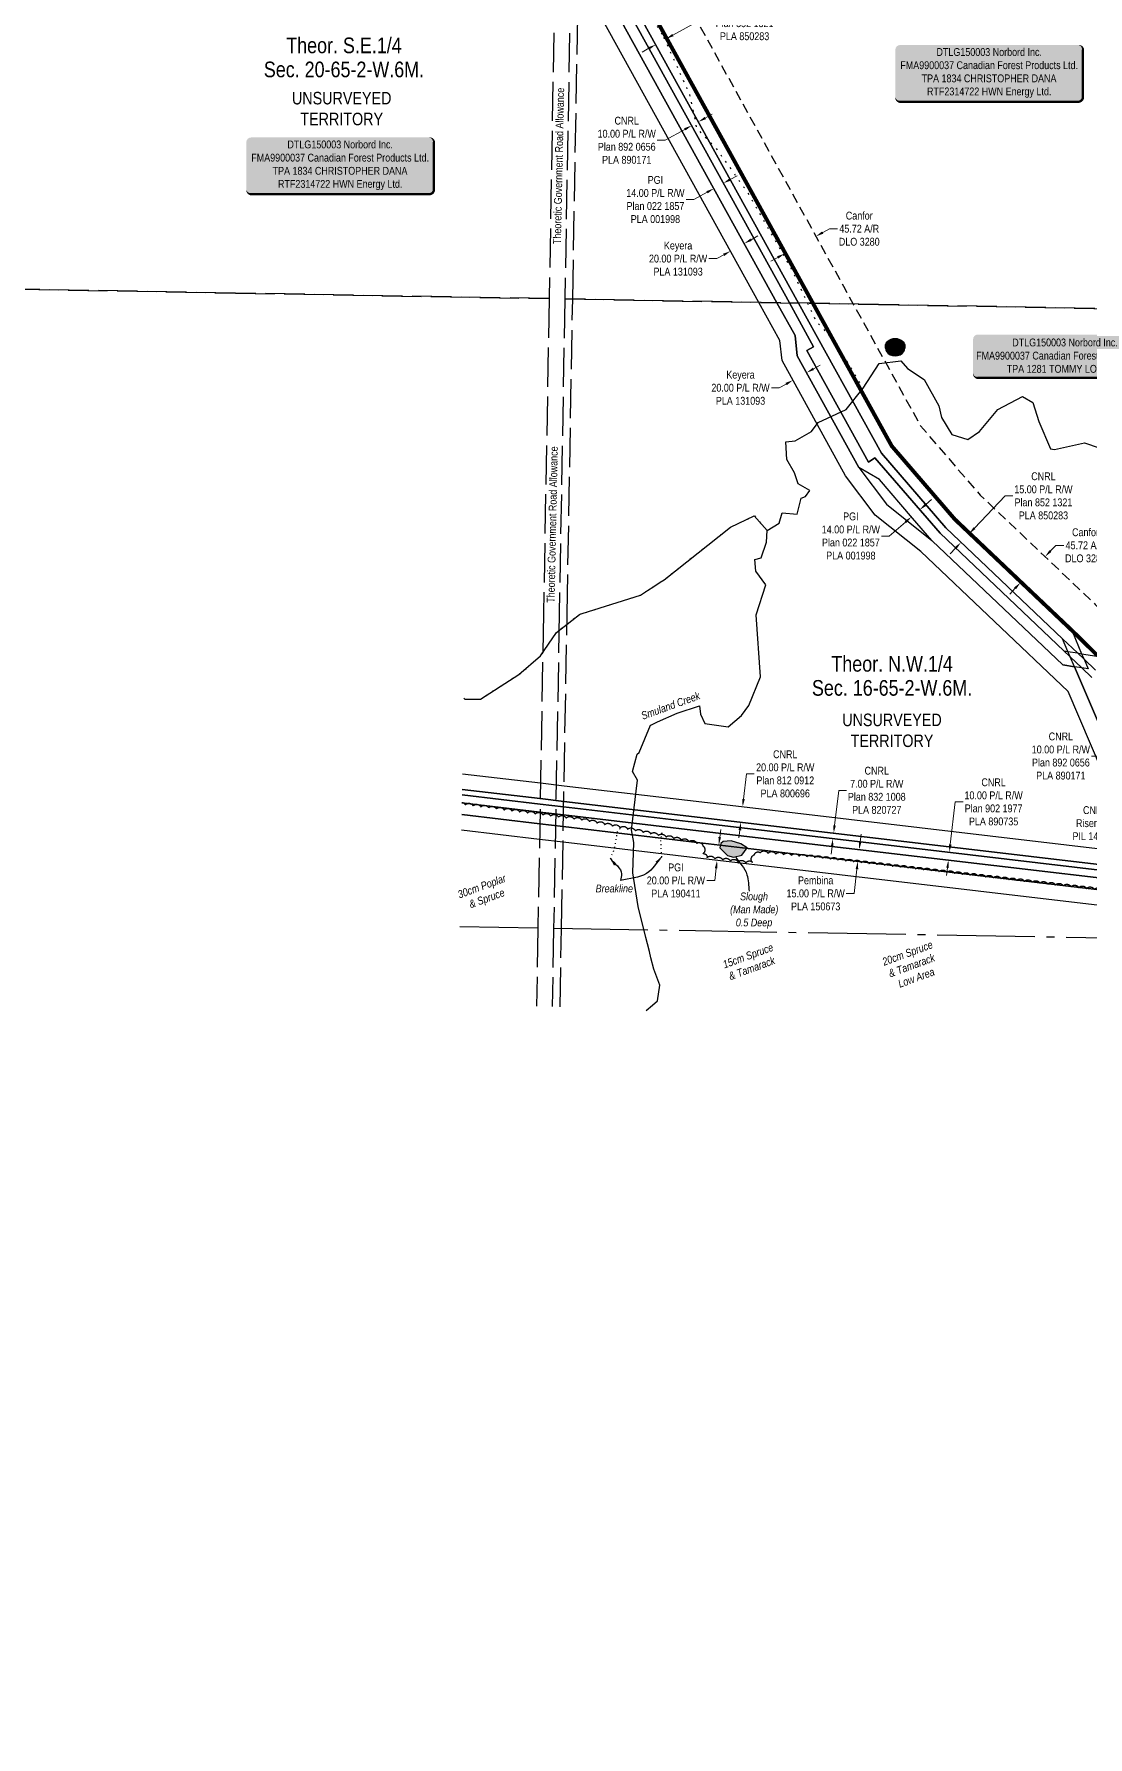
# Model space of a CAD drawing. Extents: x 405326 to 424052, y 6044755 to 6062236.
# Drawn here: x 418513 to 419861, y 6052777 to 6054952 of the extents above; entities that cross this region are included whole.
import ezdxf
from ezdxf.enums import TextEntityAlignment as Align

# ---------------------------------------------------------------- set-up
doc = ezdxf.new("R2010")
doc.units = 0
doc.header["$LTSCALE"] = 5
for name, pattern in [('0', [1, 1, 0]), ('foc-ACCESSROAD', [3.75, 2.5, -1.25]), ('foc-QUARTERLINE', [33, 25, -3, 2, -3]), ('foc-TOPO', [1, 0.2, -0.8]), ('foc-UNSURVEYED', [12.5, 10, -2.5]), ('foc-WHEELTRACKS', [2, 0.4, -1.6])]:
    doc.linetypes.add(name, pattern=pattern)
for name, color, linetype in [('AS-SURFACE IMPACT', 7, 'Continuous'), ('C-SYMBOL', 7, 'Continuous'), ('F-AR', 190, 'foc-ACCESSROAD'), ('F-RW', 190, 'Continuous'), ('L-ROAD-T', 7, 'Continuous'), ('L-SECQ', 8, 'foc-QUARTERLINE'), ('L-UNS-T', 3, 'Continuous'), ('L-USEC', 7, 'foc-UNSURVEYED'), ('P-CROSSINGS', 250, 'Continuous'), ('P-PROPOSED', 10, 'Continuous'), ('T-BUSH', 110, '0'), ('T-BUSH-T', 110, 'Continuous'), ('T-CREEK', 160, 'Continuous'), ('T-GENERAL', 48, 'foc-TOPO'), ('T-WATER', 160, 'Continuous'), ('T-WATER-H', 133, 'Continuous'), ('T-WATER-P3', 160, 'foc-WHEELTRACKS'), ('T-WATER-T', 170, 'Continuous')]:
    doc.layers.add(name, color=color, linetype=linetype)
for name, color, linetype, lineweight in [('F-AR-T', 190, 'Continuous', 9), ('F-RW-T', 190, 'Continuous', 9), ('F-WS-T', 190, 'Continuous', 9), ('T-TEXT', 48, 'Continuous', 18)]:
    doc.layers.add(name, color=color, linetype=linetype, lineweight=lineweight)
doc.styles.add('175L', font='ARIALN.TTF', dxfattribs={"height": 20})
doc.styles.add('80', font='ARIALN.TTF', dxfattribs={"height": 10})
doc.styles.add('80CG', font='ARIALN.TTF', dxfattribs={"height": 10})
doc.styles.add('80L', font='ARIALN.TTF', dxfattribs={"height": 10})
doc.styles.add('Crossing', font='ARIALN.TTF', dxfattribs={"height": 10})
doc.styles.add('foc-LtypeFont', font='ARIALN.TTF', dxfattribs={"height": 7.35})
doc.linetypes.add('foc-TOPO-flowdirection-NOLINE', pattern='A,0,[">",foc-LtypeFont,S=0.3,R=0,X=0,Y=-0.945],-20,[">",foc-LtypeFont,S=0.3,R=0,X=0,Y=-0.945],0', length=20)
doc.dimstyles.new('Compass 5 000', dxfattribs={"dimscale": 5, "dimtxt": 9, "dimasz": 2, "dimexe": 0.2, "dimexo": 0.0625, "dimgap": 0.5, "dimtad": 0, "dimtih": 1, "dimtoh": 1, "dimzin": 0, "dimdsep": 46, "dimtxsty": '80CG', "dimcen": 0.1, "dimse1": 1, "dimse2": 1, "dimclrd": 256, "dimclrt": 256, "dimaunit": 1, "dimadec": 4, "dimazin": 0, "dimtfac": 0.06, "dimtofl": 0, "dimtmove": 0, "dimatfit": 1, "dimfxl": 0.2, "dimtolj": 1, "dimtzin": 0, "dimlwd": -1, "dimarcsym": 0})

# ---------------------------------------------------------------- blocks, each defined once
blk = doc.blocks.new('*D701')
at = {"layer": 'F-AR-T', "transparency": 16777216}
for p, q in [((419812.8, 6054291.8), (419819.7, 6054299)), ((419819.7, 6054299), (419829.7, 6054299)), ((419767.5, 6054244.1), (419760.7, 6054236.8))]:
    blk.add_line(p, q, dxfattribs=at)
for points in [[(419811.6, 6054292.9), (419814, 6054290.6), (419805.9, 6054284.5)], [(419766.3, 6054245.2), (419768.8, 6054242.9), (419774.4, 6054251.3)]]:
    blk.add_solid(points, dxfattribs=at)
at = {"layer": 'F-AR-T', "transparency": 16777216, "insert": (419857.6, 6054299), "char_height": 10, "attachment_point": 5, "style": '80CG'}
blk.add_mtext('\\A1;Canfor\\P45.72 A/R\\PDLO 3280', dxfattribs=at)
blk = doc.blocks.new('*D714')
at = {"layer": 'F-RW-T', "transparency": 16777216}
for p, q in [((419420.4, 6053974.9), (419424.1, 6054007)), ((419424.1, 6054007), (419434.1, 6054007)), ((419415.7, 6053935.2), (419414.5, 6053925.3))]:
    blk.add_line(p, q, dxfattribs=at)
for points in [[(419418.7, 6053975.1), (419422, 6053974.8), (419419.2, 6053965)], [(419414, 6053935.4), (419417.4, 6053935), (419416.9, 6053945.2)]]:
    blk.add_solid(points, dxfattribs=at)
at = {"layer": 'F-RW-T', "transparency": 16777216, "insert": (419473.7, 6054007), "char_height": 10, "attachment_point": 5, "style": '80CG'}
blk.add_mtext('\\A1;CNRL\\P20.00 P/L R/W\\PPlan 812 0912\\PPLA 800696', dxfattribs=at)
blk = doc.blocks.new('*D715')
at = {"layer": 'F-RW-T', "transparency": 16777216}
for p, q in [((419536.7, 6053941.1), (419542, 6053986)), ((419542, 6053986), (419552, 6053986)), ((419533.6, 6053914.3), (419532.4, 6053904.4))]:
    blk.add_line(p, q, dxfattribs=at)
for points in [[(419535.1, 6053941.3), (419538.4, 6053941), (419535.6, 6053931.2)], [(419531.9, 6053914.5), (419535.2, 6053914.1), (419534.7, 6053924.3)]]:
    blk.add_solid(points, dxfattribs=at)
at = {"layer": 'F-RW-T', "transparency": 16777216, "insert": (419590.7, 6053986), "char_height": 10, "attachment_point": 5, "style": '80CG'}
blk.add_mtext('\\A1;CNRL\\P7.00 P/L R/W\\PPlan 832 1008\\PPLA 820727', dxfattribs=at)
blk = doc.blocks.new('*D716')
at = {"layer": 'F-RW-T', "transparency": 16777216}
for p, q in [((419684.6, 6053916.7), (419691, 6053971.2)), ((419691, 6053971.2), (419701, 6053971.2)), ((419681.1, 6053886.9), (419680, 6053877))]:
    blk.add_line(p, q, dxfattribs=at)
for points in [[(419679.5, 6053887.1), (419682.8, 6053886.7), (419682.3, 6053896.9)], [(419683, 6053916.9), (419686.3, 6053916.5), (419683.5, 6053906.8)]]:
    blk.add_solid(points, dxfattribs=at)
at = {"layer": 'F-RW-T', "transparency": 16777216, "insert": (419740.1, 6053971.2), "char_height": 10, "attachment_point": 5, "style": '80CG'}
blk.add_mtext('\\A1;CNRL\\P10.00 P/L R/W\\PPlan 902 1977\\PPLA 890735', dxfattribs=at)
blk = doc.blocks.new('*D717')
at = {"layer": 'F-RW-T', "transparency": 16777216}
for p, q in [((419569.4, 6053920.2), (419570.6, 6053930.1)), ((419565.3, 6053885.4), (419561.7, 6053854.3)), ((419561.7, 6053854.3), (419551.7, 6053854.3))]:
    blk.add_line(p, q, dxfattribs=at)
for points in [[(419567.8, 6053920.4), (419571.1, 6053920), (419568.3, 6053910.3)], [(419563.7, 6053885.6), (419567, 6053885.2), (419566.5, 6053895.4)]]:
    blk.add_solid(points, dxfattribs=at)
at = {"layer": 'F-RW-T', "transparency": 16777216, "insert": (419512.6, 6053854.3), "char_height": 10, "attachment_point": 5, "style": '80CG'}
blk.add_mtext('\\A1;Pembina\\P15.00 P/L R/W\\PPLA 150673', dxfattribs=at)
blk = doc.blocks.new('*D718')
at = {"layer": 'F-RW-T', "transparency": 16777216}
for p, q in [((419390, 6053926.2), (419391.2, 6053936.1)), ((419385.3, 6053886.5), (419383.5, 6053870.8)), ((419383.5, 6053870.8), (419373.5, 6053870.8))]:
    blk.add_line(p, q, dxfattribs=at)
for points in [[(419388.3, 6053926.4), (419391.6, 6053926), (419388.8, 6053916.2)], [(419383.7, 6053886.6), (419387, 6053886.3), (419386.5, 6053896.4)]]:
    blk.add_solid(points, dxfattribs=at)
at = {"layer": 'F-RW-T', "transparency": 16777216, "insert": (419333.9, 6053870.8), "char_height": 10, "attachment_point": 5, "style": '80CG'}
blk.add_mtext('\\A1;PGI\\P20.00 P/L R/W\\PPLA 190411', dxfattribs=at)
blk = doc.blocks.new('*D722')
at = {"layer": 'F-AR-T', "transparency": 16777216}
for p, q in [((419921.9, 6054049.8), (419931.1, 6054053.8)), ((419875.2, 6054029.8), (419865.2, 6054029.8)), ((419894.3, 6054038), (419875.2, 6054029.8))]:
    blk.add_line(p, q, dxfattribs=at)
for points in [[(419921.3, 6054051.4), (419922.6, 6054048.3), (419912.7, 6054045.9)], [(419893.7, 6054039.5), (419895, 6054036.5), (419903.5, 6054042)]]:
    blk.add_solid(points, dxfattribs=at)
at = {"layer": 'F-AR-T', "transparency": 16777216, "insert": (419826.1, 6054029.8), "char_height": 10, "attachment_point": 5, "style": '80CG'}
blk.add_mtext('\\A1;CNRL\\P10.00 P/L R/W\\PPlan 892 0656\\PPLA 890171', dxfattribs=at)
blk = doc.blocks.new('*D723')
at = {"layer": 'F-RW-T', "transparency": 16777216}
for p, q in [((419509.8, 6054524.4), (419518.5, 6054529.3)), ((419466, 6054500.3), (419456, 6054500.3)), ((419474.8, 6054505.1), (419466, 6054500.3))]:
    blk.add_line(p, q, dxfattribs=at)
for points in [[(419474, 6054506.6), (419475.6, 6054503.6), (419483.5, 6054509.9)], [(419509, 6054525.9), (419510.6, 6054523), (419501, 6054519.6)]]:
    blk.add_solid(points, dxfattribs=at)
at = {"layer": 'F-RW-T', "transparency": 16777216, "insert": (419416.5, 6054500.3), "char_height": 10, "attachment_point": 5, "style": '80CG'}
blk.add_mtext('\\A1;Keyera\\P20.00 P/L R/W\\PPLA 131093', dxfattribs=at)
blk = doc.blocks.new('*D724')
at = {"layer": 'F-AR-T', "transparency": 16777216}
for p, q in [((419653.3, 6054351), (419660.8, 6054357.5)), ((419606.7, 6054310.9), (419596.7, 6054310.9)), ((419627.5, 6054328.8), (419606.7, 6054310.9))]:
    blk.add_line(p, q, dxfattribs=at)
for points in [[(419626.4, 6054330.1), (419628.6, 6054327.6), (419635.1, 6054335.4)], [(419652.2, 6054352.3), (419654.4, 6054349.7), (419645.7, 6054344.5)]]:
    blk.add_solid(points, dxfattribs=at)
at = {"layer": 'F-AR-T', "transparency": 16777216, "insert": (419557.6, 6054310.9), "char_height": 10, "attachment_point": 5, "style": '80CG'}
blk.add_mtext('\\A1;PGI\\P14.00 P/L R/W\\PPlan 022 1857\\PPLA 001998', dxfattribs=at)
blk = doc.blocks.new('*D725')
at = {"layer": 'F-RW-T', "transparency": 16777216}
for p, q in [((419715.6, 6054320.9), (419754.7, 6054362.2)), ((419754.7, 6054362.2), (419764.7, 6054362.2)), ((419691.5, 6054295.6), (419684.6, 6054288.3))]:
    blk.add_line(p, q, dxfattribs=at)
for points in [[(419714.4, 6054322.1), (419716.8, 6054319.8), (419708.7, 6054313.7)], [(419690.3, 6054296.7), (419692.7, 6054294.4), (419698.4, 6054302.8)]]:
    blk.add_solid(points, dxfattribs=at)
at = {"layer": 'F-RW-T', "transparency": 16777216, "insert": (419803.8, 6054362.2), "char_height": 10, "attachment_point": 5, "style": '80CG'}
blk.add_mtext('\\A1;CNRL\\P15.00 P/L R/W\\PPlan 852 1321\\PPLA 850283', dxfattribs=at)
blk = doc.blocks.new('*D726')
at = {"layer": 'F-AR-T', "transparency": 16777216}
for p, q in [((419521.7, 6054698.7), (419530.4, 6054703.5)), ((419530.4, 6054703.5), (419540.4, 6054703.5)), ((419464.1, 6054666.9), (419455.4, 6054662))]:
    blk.add_line(p, q, dxfattribs=at)
for points in [[(419520.8, 6054700.1), (419522.5, 6054697.2), (419512.9, 6054693.8)], [(419463.3, 6054668.3), (419464.9, 6054665.4), (419472.9, 6054671.7)]]:
    blk.add_solid(points, dxfattribs=at)
at = {"layer": 'F-AR-T', "transparency": 16777216, "insert": (419568.3, 6054703.5), "char_height": 10, "attachment_point": 5, "style": '80CG'}
blk.add_mtext('\\A1;Canfor\\P45.72 A/R\\PDLO 3280', dxfattribs=at)
blk = doc.blocks.new('*D727')
at = {"layer": 'F-RW-T', "transparency": 16777216}
for p, q in [((419430, 6054689.5), (419438.7, 6054694.3)), ((419386.2, 6054665.3), (419376.2, 6054665.3)), ((419395, 6054670.1), (419386.2, 6054665.3))]:
    blk.add_line(p, q, dxfattribs=at)
for points in [[(419429.2, 6054690.9), (419430.8, 6054688), (419421.2, 6054684.6)], [(419394.2, 6054671.6), (419395.8, 6054668.7), (419403.7, 6054674.9)]]:
    blk.add_solid(points, dxfattribs=at)
at = {"layer": 'F-RW-T', "transparency": 16777216, "insert": (419336.7, 6054665.3), "char_height": 10, "attachment_point": 5, "style": '80CG'}
blk.add_mtext('\\A1;Keyera\\P20.00 P/L R/W\\PPLA 131093', dxfattribs=at)
blk = doc.blocks.new('*D728')
at = {"layer": 'F-RW-T', "transparency": 16777216}
for p, q in [((419403.4, 6054766.5), (419412.1, 6054771.3)), ((419373.7, 6054750.1), (419356.8, 6054740.8)), ((419356.8, 6054740.8), (419346.8, 6054740.8))]:
    blk.add_line(p, q, dxfattribs=at)
for points in [[(419402.6, 6054768), (419404.2, 6054765), (419394.6, 6054761.7)], [(419372.8, 6054751.5), (419374.5, 6054748.6), (419382.4, 6054754.9)]]:
    blk.add_solid(points, dxfattribs=at)
at = {"layer": 'F-RW-T', "transparency": 16777216, "insert": (419307.7, 6054740.8), "char_height": 10, "attachment_point": 5, "style": '80CG'}
blk.add_mtext('\\A1;PGI\\P14.00 P/L R/W\\PPlan 022 1857\\PPLA 001998', dxfattribs=at)
blk = doc.blocks.new('*D729')
at = {"layer": 'F-RW-T', "transparency": 16777216}
for p, q in [((419371.5, 6054844.9), (419380.2, 6054849.8)), ((419320.1, 6054816.5), (419310.1, 6054816.5)), ((419345.2, 6054830.4), (419320.1, 6054816.5))]:
    blk.add_line(p, q, dxfattribs=at)
for points in [[(419344.4, 6054831.9), (419346, 6054829), (419354, 6054835.3)], [(419370.7, 6054846.4), (419372.3, 6054843.5), (419362.7, 6054840.1)]]:
    blk.add_solid(points, dxfattribs=at)
at = {"layer": 'F-RW-T', "transparency": 16777216, "insert": (419271, 6054816.5), "char_height": 10, "attachment_point": 5, "style": '80CG'}
blk.add_mtext('\\A1;CNRL\\P10.00 P/L R/W\\PPlan 892 0656\\PPLA 890171', dxfattribs=at)
blk = doc.blocks.new('*D730')
at = {"layer": 'F-RW-T', "transparency": 16777216}
for p, q in [((419330.1, 6054950.9), (419372.6, 6054974.4)), ((419372.6, 6054974.4), (419382.6, 6054974.4)), ((419299.4, 6054934), (419290.7, 6054929.1))]:
    blk.add_line(p, q, dxfattribs=at)
for points in [[(419329.2, 6054952.4), (419330.9, 6054949.5), (419321.3, 6054946.1)], [(419298.6, 6054935.4), (419300.2, 6054932.5), (419308.2, 6054938.8)]]:
    blk.add_solid(points, dxfattribs=at)
at = {"layer": 'F-RW-T', "transparency": 16777216, "insert": (419421.7, 6054974.4), "char_height": 10, "attachment_point": 5, "style": '80CG'}
blk.add_mtext('\\A1;CNRL\\P15.00 P/L R/W\\PPlan 852 1321\\PPLA 850283', dxfattribs=at)
blk = doc.blocks.new('*U629')
h = blk.add_hatch(color=255)
edge = h.paths.add_edge_path()
edge.add_line((-111.5, -28.5), (111.5, -28.5))
edge.add_arc((111.5, -22.5), 6, 270, 360)
edge.add_line((117.5, -22.5), (117.5, 21))
edge.add_arc((111.5, 21), 6, 0, 90)
edge.add_line((111.5, 27), (-111.5, 27))
edge.add_arc((-111.5, 21), 6, 90, 180)
edge.add_line((-117.5, 21), (-117.5, -22.5))
edge.add_arc((-111.5, -22.5), 6, 180, 270)
at = {"color": 44, "flags": 128}
blk.add_lwpolyline([(-111.5, -28.5, 3, 3, 0), (111.5, -28.5, 3, 3, 0.414214), (117.5, -22.5, 3, 3, 0), (117.5, 21, 3, 0, 0.414214), (111.5, 27, 0, 0, 0), (-111.5, 27, 0, 0, 0.414214), (-117.5, 21, 0, 0, 0), (-117.5, -22.5, 0, 3, 0.414214)], format="xyseb", close=True, dxfattribs=at)
at = {"color": 44, "style": '80'}
blk.add_attdef('ENTER_TEXT_001', (-36, -5), '', height=10, dxfattribs=at)
blk = doc.blocks.new('*U787')
h = blk.add_hatch(color=255)
edge = h.paths.add_edge_path()
edge.add_line((-114, -37), (114, -37))
edge.add_arc((114, -31), 6, 270, 360)
edge.add_line((120, -31), (120, 29.5))
edge.add_arc((114, 29.5), 6, 0, 90)
edge.add_line((114, 35.5), (-114, 35.5))
edge.add_arc((-114, 29.5), 6, 90, 180)
edge.add_line((-120, 29.5), (-120, -31))
edge.add_arc((-114, -31), 6, 180, 270)
at = {"color": 44, "flags": 128}
blk.add_lwpolyline([(-114, -37, 3, 3, 0), (114, -37, 3, 3, 0.414214), (120, -31, 3, 3, 0), (120, 29.5, 3, 0, 0.414214), (114, 35.5, 0, 0, 0), (-114, 35.5, 0, 0, 0.414214), (-120, 29.5, 0, 0, 0), (-120, -31, 0, 3, 0.414214)], format="xyseb", close=True, dxfattribs=at)
at = {"color": 44, "style": '80'}
blk.add_attdef('ENTER_TEXT_001', (-36, -5), '', height=10, dxfattribs=at)
blk = doc.blocks.new('xing2')
h = blk.add_hatch(color=50)
h.dxf.hatch_style = 1
edge = h.paths.add_edge_path()
edge.add_ellipse((0, 0), major_axis=(-12.5, 0), ratio=0.816297, start_angle=0, end_angle=360)
h = blk.add_hatch(color=250)
h.dxf.hatch_style = 1
edge = h.paths.add_edge_path()
edge.add_ellipse((0, -2), major_axis=(-12.5, 0), ratio=0.816297, start_angle=0, end_angle=180)
edge.add_line((12.5, -2), (12.5, 0))
edge.add_ellipse((0, 0), major_axis=(-12.5, 0), ratio=0.816297, start_angle=0, end_angle=180, ccw=False)
edge.add_line((-12.5, 0), (-12.5, -2))
at = {"color": 250}
blk.add_ellipse((0, 0), major_axis=(-12.5, 0), ratio=0.816297, dxfattribs=at)
blk.add_ellipse((0, -2), major_axis=(-12.5, 0), ratio=0.816297, start_param=0, end_param=3.141593, dxfattribs=at)
at = {"color": 250, "style": 'Crossing'}
blk.add_attdef('CROSSING', text='', height=9, dxfattribs=at).set_placement((0.1, 0), align=Align.MIDDLE_CENTER)
at = {"color": 250, "style": 'Crossing', "flags": 1}
for tag, p in [('DESCRIPTION', (0.1, -25.8)), ('OWNER', (0.1, -12.5)), ('LOCATION', (0.1, -39.3)), ('DWG_REF', (0.1, -52.8))]:
    blk.add_attdef(tag, text='', height=9, dxfattribs=at).set_placement(p, align=Align.MIDDLE_CENTER)

msp = doc.modelspace()

# ---------------------------------------------------------------- hatches: boundary and pattern name
at = {"layer": 'T-WATER-H'}
h = msp.add_hatch(color=256, dxfattribs=at)
h.dxf.hatch_style = 1
h.paths.add_polyline_path([(419399.954, 6053902.949), (419407.321, 6053900.716), (419418.238, 6053903.146), (419424.838, 6053912.392), (419416.934, 6053917.807), (419404.493, 6053921.409), (419394.39, 6053920.595), (419391.341, 6053918.09), (419390.169, 6053912.492)])

# ---------------------------------------------------------------- linework, layer by layer
at = {"layer": 'F-AR', "flags": 128}
for points in [[(421688.16, 6052776.612), (421589.579, 6052857.106), (421584.704, 6052861.086), (421491.184, 6052937.036), (421482.671, 6052943.925), (421452.49, 6052968.354), (421444.642, 6052974.77), (421223.748, 6053155.486), (421213.856, 6053163.565), (421194.379, 6053179.475), (421191.508, 6053181.819), (421182.464, 6053189.334), (421181.562, 6053190.084), (421178.695, 6053192.466), (421045.617, 6053301.252), (420971.49, 6053342.024), (420909.465, 6053361.945), (420899.156, 6053365.255), (420852.764, 6053380.156), (420806.075, 6053395.153), (420803.795, 6053395.886), (420776.074, 6053404.624), (420773.764, 6053405.353), (420677.341, 6053436.363), (420606.043, 6053468.437), (420304.545, 6053686.552), (420233.998, 6053767.176), (420215.444, 6053791.142), (420129.402, 6053902.275), (420122.965, 6053909.283), (420120.286, 6053912.2), (420109.356, 6053924.099), (420041.853, 6053997.594), (419984.623, 6054051.274), (419979.281, 6054056.284), (419880.399, 6054149.386), (419872.226, 6054157.432), (419840.761, 6054188.41), (419689.67, 6054331.727), (419609.018, 6054425.325), (419507.992, 6054608.17), (419274.145, 6055031.402), (419269.311, 6055040.151), (419245.253, 6055083.698), (419240.42, 6055092.447), (419211.417, 6055144.946), (419195.736, 6055173.328), (419182.028, 6055188.582), (418972.199, 6055422.092), (418713.231, 6055710.296), (418511.498, 6055958.262), (418475.219, 6056002.858), (418464.233, 6056016.363), (418396.354, 6056124.537), (418325.185, 6056237.953), (418306.046, 6056268.456), (418257.307, 6056346.129), (418251.994, 6056354.595), (418246.106, 6056362.709), (418240.29, 6056370.725), (418232.487, 6056381.477), (418231.481, 6056382.863), (418195.015, 6056438.715), (418193.469, 6056441.083), (418184.051, 6056455.507), (418174.814, 6056469.65), (417790.85, 6056942.473), (417672.281, 6057073.958), (417622.317, 6057129.367), (417592.747, 6057162.158), (417587.041, 6057168.486), (417580.662, 6057175.553)], [(417643.252, 6057174.447), (417734.868, 6057072.847), (417825.61, 6056972.224), (417880.728, 6056904.342), (418211.815, 6056496.642), (418225.282, 6056476.015), (418236.251, 6056459.214), (418269.159, 6056408.813), (418270.212, 6056407.335), (418276.022, 6056399.18), (418284.737, 6056386.946), (418292.537, 6056375.996), (418296.034, 6056370.423), (418360.622, 6056267.492), (418379.763, 6056236.99), (418397.86, 6056208.15), (418501.467, 6056043.038), (418747.987, 6055740.018), (419034.656, 6055420.985), (419183.224, 6055255.653), (419212.803, 6055222.734), (419233.228, 6055200.004), (419252.218, 6055165.629), (419261.008, 6055149.717), (419280.352, 6055114.705), (419310.58, 6055059.988), (419548, 6054630.296), (419560.739, 6054607.23), (419646.744, 6054451.58), (419722.802, 6054363.313), (419870.152, 6054223.543), (419911.753, 6054182.685), (419985.712, 6054113.049), (420010.603, 6054089.614), (420074.386, 6054029.788), (420164.389, 6053931.797), (420269.323, 6053796.261), (420274.723, 6053790.083), (420335.553, 6053720.571), (420629.067, 6053508.231), (420693.775, 6053479.122), (420776.908, 6053452.386), (420787.641, 6053448.934), (420806.908, 6053442.861), (420817.665, 6053439.47), (420848.662, 6053429.513), (420895.054, 6053414.612), (420905.363, 6053411.301), (420989.671, 6053384.223), (421059.37, 6053345.886), (421071.325, 6053339.311), (421076.404, 6053335.159), (421194.224, 6053238.846), (421207.062, 6053228.353), (421207.786, 6053227.761), (421220.591, 6053217.12), (421252.695, 6053190.897), (421481.358, 6053003.83), (421518.897, 6052973.446), (421519.988, 6052972.564), (421556.88, 6052942.602), (421590.583, 6052915.233), (421613.584, 6052896.552), (421689.166, 6052834.838)]]:
    msp.add_lwpolyline(points, dxfattribs=at)
at = {"layer": 'F-RW'}
for points in [[(419274.145, 6055031.402), (419507.993, 6054608.17), (419609.018, 6054425.325), (419689.67, 6054331.727), (419840.76, 6054188.41), (419852.675, 6054160.613), (419855.686, 6054153.584), (419861.061, 6054141.045)], [(419240.037, 6055012.548), (419463.01, 6054608.972), (419486.172, 6054567.055), (419489.063, 6054541.269), (419567.875, 6054398.535), (419603.191, 6054351.726), (419661.135, 6054305.126), (419661.434, 6054304.796), (419828.509, 6054146.341), (419843.529, 6054143.889), (419946.768, 6053903.012)], [(419861.061, 6054141.045), (419853.012, 6054142.344), (419843.529, 6054143.889), (419828.509, 6054146.341), (419661.434, 6054304.796), (419661.135, 6054305.126), (419636.564, 6054333.669), (419594.131, 6054382.929), (419567.875, 6054398.535), (419489.063, 6054541.269), (419486.172, 6054567.055), (419463.01, 6054608.972), (419240.037, 6055012.548)], [(419865.635, 6054130.372), (419853.012, 6054142.344), (419838.147, 6054156.446), (419829.853, 6054164.315), (419671.559, 6054314.463), (419588.394, 6054410.977), (419580.145, 6054405.238), (419501.268, 6054547.999), (419510.018, 6054552.832), (419479.156, 6054608.683), (419252.274, 6055019.315)], [(419252.274, 6055019.315), (419479.156, 6054608.683), (419510.018, 6054552.832), (419501.268, 6054547.999), (419580.145, 6054405.238), (419588.394, 6054410.977), (419671.559, 6054314.463), (419829.853, 6054164.315), (419835.144, 6054163.452), (419847.365, 6054161.474), (419852.675, 6054160.613), (419872.226, 6054157.432)], [(419261.021, 6055024.15), (419490.692, 6054608.478), (419596.644, 6054416.717), (419678.804, 6054321.368), (419828.197, 6054179.659), (419847.365, 6054161.474), (419855.686, 6054153.584), (419870.538, 6054139.497)], [(419946.768, 6053903.012), (419843.529, 6054143.889), (419838.147, 6054156.446), (419835.144, 6054163.452), (419828.197, 6054179.659), (419678.804, 6054321.368), (419596.644, 6054416.717), (419490.692, 6054608.478), (419261.021, 6055024.15)], [(419923.855, 6053905.704), (419835.288, 6054112.349), (419646.94, 6054290.979), (419588.722, 6054337.71), (419550.934, 6054387.835), (419469.632, 6054535.087), (419466.742, 6054560.869), (419439.935, 6054609.382), (419222.538, 6055002.871)], [(419061.003, 6054007.247), (419160.765, 6053995.479), (419190.867, 6053991.928), (419367.082, 6053971.142), (419923.855, 6053905.703)], [(419929.124, 6053884.968), (419364.746, 6053951.288), (419190.509, 6053971.84), (419160.407, 6053975.391), (419060.645, 6053987.159)], [(419060.645, 6053987.159), (419160.407, 6053975.391), (419190.509, 6053971.84), (419364.746, 6053951.288), (419929.124, 6053884.968)], [(419929.205, 6053867.85), (419362.76, 6053934.412), (419190.205, 6053954.765), (419160.102, 6053958.316), (419060.341, 6053970.083)], [(419060.341, 6053970.083), (419160.102, 6053958.316), (419190.205, 6053954.765), (419362.76, 6053934.412), (419929.205, 6053867.85)], [(419060.52, 6053980.127), (419160.281, 6053968.36), (419190.384, 6053964.809), (419363.93, 6053944.339), (419930.138, 6053877.805)], [(419930.138, 6053877.805), (419363.93, 6053944.339), (419190.384, 6053964.809), (419160.281, 6053968.36), (419060.52, 6053980.127)], [(419918.837, 6053853.966), (419361.006, 6053919.516), (419189.937, 6053939.695), (419159.834, 6053943.245), (419060.072, 6053955.012)], [(419060.072, 6053955.012), (419159.834, 6053943.245), (419189.937, 6053939.695), (419361.006, 6053919.516), (419918.837, 6053853.966)], [(419905.012, 6053835.454), (419358.668, 6053899.654), (419189.579, 6053919.599), (419159.476, 6053923.15), (419059.714, 6053934.917)]]:
    msp.add_lwpolyline(points, dxfattribs=at)
at = {"layer": 'L-SECQ'}
for p, q in [((419157.46, 6053810.032), (419057.521, 6053811.817)), ((420782.645, 6053781.037), (419177.564, 6053809.674))]:
    msp.add_line(p, q, dxfattribs=at)
at = {"layer": 'L-USEC'}
for p, q in [((419178.956, 6055016.237), (419171.79, 6054614.168)), ((419199.061, 6055015.878), (419191.894, 6054613.81)), ((419201.946, 6054613.631), (419209.114, 6055015.701)), ((418369.418, 6054628.466), (418770.604, 6054621.316)), ((418770.604, 6054621.316), (418369.418, 6054628.466)), ((418770.604, 6054621.316), (419171.79, 6054614.168)), ((419171.79, 6054614.168), (418770.604, 6054621.316)), ((419171.79, 6054614.168), (419164.625, 6054212.1)), ((419191.894, 6054613.81), (419184.729, 6054211.742)), ((419593.092, 6054606.672), (419191.894, 6054613.81)), ((419191.894, 6054613.81), (419593.092, 6054606.672)), ((419194.782, 6054211.563), (419201.946, 6054613.631)), ((419994.293, 6054599.533), (419593.092, 6054606.672)), ((419593.092, 6054606.672), (419994.293, 6054599.533)), ((419164.625, 6054212.1), (419157.46, 6053810.032)), ((419184.729, 6054211.742), (419177.564, 6053809.674)), ((419187.616, 6053809.494), (419194.782, 6054211.563)), ((419157.46, 6053810.032), (419155.68, 6053710.094)), ((419177.564, 6053809.674), (419175.784, 6053709.735)), ((419185.836, 6053709.556), (419187.616, 6053809.494))]:
    msp.add_line(p, q, dxfattribs=at)
at = {"layer": 'P-PROPOSED', "const_width": 4.998, "flags": 128}
msp.add_lwpolyline([(419275.02, 6055031.885), (419508.867, 6054608.653), (419609.843, 6054425.899), (419690.394, 6054332.418), (419841.455, 6054189.129), (419872.928, 6054158.145)], dxfattribs=at)
at = {"layer": 'T-BUSH', "flags": 128}
msp.add_lwpolyline([(419060.351, 6053970.661, -0.23401098), (419064.724, 6053967.469, -0.52056705), (419074.635, 6053966.169, -0.52056705), (419084.545, 6053964.869, -0.52056705), (419094.456, 6053963.569, -0.52056705), (419104.367, 6053962.269, -0.52056705), (419114.277, 6053960.969, -0.52056705), (419124.188, 6053959.669, -0.52056705), (419134.098, 6053958.369, -0.52056705), (419144.009, 6053957.069, -0.52056705), (419153.919, 6053955.769, -0.52056705), (419163.83, 6053954.469, -0.52056705), (419173.74, 6053953.169, -0.52056705), (419183.651, 6053951.869, -0.52056705), (419193.561, 6053950.569, -0.52056705), (419203.472, 6053949.269, -0.52056705), (419213.382, 6053947.969, -0.52056705), (419223.214, 6053946.194, -0.52056705), (419233.01, 6053944.208, -0.52056705), (419242.806, 6053942.221, -0.52056705), (419252.602, 6053940.235, -0.52056705), (419262.398, 6053938.249, -0.52056705), (419272.194, 6053936.263, -0.52056705), (419281.991, 6053934.277, -0.52056705), (419291.787, 6053932.291, -0.52056705), (419301.583, 6053930.305, -0.52056705), (419311.379, 6053928.319, -0.52056705), (419321.175, 6053926.333, -0.52056705), (419330.971, 6053924.347, -0.52056705), (419340.767, 6053922.361, -0.52056705), (419350.564, 6053920.375, -0.52056705), (419360.36, 6053918.389, -0.52056705), (419368.493, 6053915.07, -0.52056705), (419368.295, 6053905.077, -0.52056705), (419373.809, 6053899.961, -0.52056705), (419383.71, 6053898.592, -0.52056705), (419393.611, 6053897.223, -0.52056705), (419403.513, 6053895.854, -0.52056705), (419413.414, 6053894.486, -0.52056705), (419423.315, 6053893.117, -0.52056705), (419431.645, 6053894.111, -0.52056705), (419434.212, 6053903.771, -0.52056705), (419441.687, 6053906.432, -0.52056705), (419451.644, 6053905.552, -0.52056705), (419461.601, 6053904.673, -0.52056705), (419471.557, 6053903.793, -0.52056705), (419481.514, 6053902.914, -0.52056705), (419491.471, 6053902.034, -0.52056705), (419501.427, 6053901.155, -0.52056705), (419511.384, 6053900.276, -0.52056705), (419521.322, 6053899.215, -0.52056705), (419531.253, 6053898.078, -0.52056705), (419541.183, 6053896.94, -0.52056705), (419551.114, 6053895.802, -0.52056705), (419561.044, 6053894.664, -0.52056705), (419570.975, 6053893.526, -0.52056705), (419580.905, 6053892.388, -0.52056705), (419590.836, 6053891.25, -0.52056705), (419600.766, 6053890.112, -0.52056705), (419610.696, 6053888.974, -0.52056705), (419620.627, 6053887.836, -0.52056705), (419630.557, 6053886.698, -0.52056705), (419640.488, 6053885.56, -0.52056705), (419650.418, 6053884.422, -0.52056705), (419660.349, 6053883.284, -0.52056705), (419670.279, 6053882.146, -0.52056705), (419680.21, 6053881.008, -0.52056705), (419690.14, 6053879.87, -0.52056705), (419700.07, 6053878.732, -0.52056705), (419710.001, 6053877.594, -0.52056705), (419719.931, 6053876.456, -0.52056705), (419729.862, 6053875.318, -0.52056705), (419739.792, 6053874.18, -0.52056705), (419749.723, 6053873.042, -0.52056705), (419759.653, 6053871.904, -0.52056705), (419769.584, 6053870.766, -0.52056705), (419779.514, 6053869.628, -0.52056705), (419789.445, 6053868.49, -0.52056705), (419799.375, 6053867.352, -0.52056705), (419809.305, 6053866.214, -0.52056705), (419819.236, 6053865.076, -0.52056705), (419829.166, 6053863.938, -0.52056705), (419839.097, 6053862.801, -0.52056705), (419849.027, 6053861.663, -0.52056705), (419858.958, 6053860.525, -0.52056705), (419868.888, 6053859.387, -0.52056705), (419878.819, 6053858.249, -0.52056705), (419888.749, 6053857.111, -0.52056705), (419898.679, 6053855.973, -0.52056705), (419908.61, 6053854.835, -0.52056705), (419913.394, 6053848.549, -0.52056705), (419914.533, 6053838.619, -0.52056705), (419915.673, 6053828.689, -0.52056705), (419916.813, 6053818.758, -0.52056705), (419919.969, 6053809.937, -0.52056705), (419927.745, 6053803.656, -0.52056705), (419935.52, 6053797.375, -0.52056705), (419943.295, 6053791.093, -0.52056705), (419947.295, 6053781.939, -0.52056705), (419951.278, 6053772.771, -0.52056705), (419955.261, 6053763.603, -0.52056705), (419959.244, 6053754.436, -0.52056705), (419963.227, 6053745.268, -0.52056705), (419967.21, 6053736.101, -0.52056705), (419971.193, 6053726.933, -0.52056705), (419975.176, 6053717.766, -0.52056705), (419979.159, 6053708.598, -0.52056705), (419983.142, 6053699.43, -0.52056705), (419987.125, 6053690.263, -0.52056705), (419991.108, 6053681.095, -0.52056705), (419995.091, 6053671.928, -0.52056705), (419999.074, 6053662.76, -0.52056705), (420003.057, 6053653.593, -0.52056705), (420009.45, 6053646.295, -0.52056705), (420017.342, 6053640.162, -0.52056705), (420025.235, 6053634.028, -0.52056705), (420033.127, 6053627.895, -0.52056705), (420041.019, 6053621.761, -0.52056705), (420048.912, 6053615.628, -0.52056705), (420056.804, 6053609.494, -0.52056705), (420064.696, 6053603.36, -0.52056705), (420072.588, 6053597.227, -0.52056705), (420080.149, 6053590.697, -0.52056705), (420087.581, 6053584.013, -0.52056705), (420095.012, 6053577.328, -0.52056705), (420102.444, 6053570.644, -0.52056705), (420109.876, 6053563.96, -0.52056705), (420117.307, 6053557.275, -0.52056705), (420124.719, 6053550.569, -0.52056705), (420129.077, 6053541.887, -0.52056705), (420132.147, 6053532.374, -0.52056705), (420135.216, 6053522.862, -0.52056705), (420138.286, 6053513.35, -0.52056705), (420141.356, 6053503.837, -0.52056705), (420142.928, 6053498.965)], format="xyb", dxfattribs=at)
at = {"layer": 'T-CREEK', "linetype": 'foc-TOPO-flowdirection-NOLINE', "flags": 128}
msp.add_lwpolyline([(419297.585, 6053789.906), (419295.589, 6053797.903), (419285.651, 6053837.746), (419278.812, 6053880.521), (419280.224, 6053919.489), (419277.204, 6053935.644), (419284.583, 6053999.018), (419278.435, 6054009.994), (419284.175, 6054032.183), (419286.849, 6054034.174), (419301.403, 6054069.106), (419302.561, 6054069.637), (419310.562, 6054073.311), (419335.363, 6054084.697), (419364.091, 6054094.092), (419365.345, 6054083.397), (419370.867, 6054071.222), (419400.737, 6054067.25), (419417.573, 6054081.644), (419427.127, 6054094.504), (419441.909, 6054131.084), (419436.71, 6054210.212), (419448.987, 6054248.611), (419436.239, 6054266.187), (419434.642, 6054280.921), (419443.119, 6054283.143), (419449.712, 6054302.995), (419450.39, 6054317.956), (419466.09, 6054327.235), (419469.785, 6054340.603), (419488.957, 6054338.784), (419494.243, 6054359.267), (419499.476, 6054361.315), (419505.334, 6054369.168), (419490.199, 6054377.468), (419485.643, 6054391.576), (419475.91, 6054408.754), (419474.652, 6054431.166), (419486.542, 6054432.706), (419507.361, 6054444.316), (419515.892, 6054456.09), (419551.672, 6054472.71), (419573.227, 6054499.908), (419593.642, 6054531.14), (419621.405, 6054534.675), (419630.112, 6054524.776), (419651.507, 6054510.79), (419670.233, 6054477.342), (419673.538, 6054462.269), (419686.514, 6054440.486), (419707.054, 6054434.287), (419722.128, 6054444.53), (419745.559, 6054472.353), (419777.129, 6054489.085), (419790.445, 6054481.465), (419797.733, 6054457.344), (419812.877, 6054422.134), (419817.884, 6054421.341), (419856.339, 6054429.882), (419892.583, 6054417.714), (419930.023, 6054401.394), (419999.266, 6054379.396), (420011.042, 6054380.139), (420024.92, 6054393.112), (420024.231, 6054414.559), (420016.203, 6054438.618), (420043.727, 6054480.037), (420051.008, 6054483.625), (420087.759, 6054487.899), (420097.713, 6054497.115), (420142.461, 6054588.145), (420164.798, 6054666.878), (420178.699, 6054696.224)], dxfattribs=at)
at = {"layer": 'T-CREEK', "flags": 128}
msp.add_lwpolyline([(419297.585, 6053789.906), (419295.589, 6053797.903), (419285.651, 6053837.746), (419278.812, 6053880.521), (419280.224, 6053919.489), (419277.204, 6053935.644), (419284.583, 6053999.018), (419278.435, 6054009.994), (419284.175, 6054032.183), (419286.849, 6054034.174), (419301.403, 6054069.106), (419302.561, 6054069.637), (419310.562, 6054073.311), (419335.363, 6054084.697), (419364.091, 6054094.092), (419365.345, 6054083.397), (419370.867, 6054071.222), (419400.737, 6054067.25), (419417.573, 6054081.644), (419427.127, 6054094.504), (419441.909, 6054131.084), (419436.71, 6054210.212), (419448.987, 6054248.611), (419436.239, 6054266.187), (419434.642, 6054280.921), (419443.119, 6054283.143), (419449.712, 6054302.995), (419450.39, 6054317.956), (419466.09, 6054327.235), (419469.785, 6054340.603), (419488.957, 6054338.784), (419494.243, 6054359.267), (419499.476, 6054361.315), (419505.334, 6054369.168), (419490.199, 6054377.468), (419485.643, 6054391.576), (419475.91, 6054408.754), (419474.652, 6054431.166), (419486.542, 6054432.706), (419507.361, 6054444.316), (419515.892, 6054456.09), (419551.672, 6054472.71), (419573.227, 6054499.908), (419593.642, 6054531.14), (419621.405, 6054534.675), (419630.112, 6054524.776), (419651.507, 6054510.79), (419670.233, 6054477.342), (419673.538, 6054462.269), (419686.514, 6054440.486), (419707.054, 6054434.287), (419722.128, 6054444.53), (419745.559, 6054472.353), (419777.129, 6054489.085), (419790.445, 6054481.465), (419797.733, 6054457.344), (419812.877, 6054422.134), (419817.884, 6054421.341), (419856.339, 6054429.882), (419892.583, 6054417.714)], dxfattribs=at)
at = {"layer": 'T-CREEK'}
msp.add_lwpolyline([(419296.07, 6053704.805), (419304.071, 6053711.732), (419310.262, 6053717.093), (419313.215, 6053737.061), (419305.7, 6053757.367), (419302.032, 6053772.07), (419300.037, 6053780.07), (419297.585, 6053789.906)], dxfattribs=at)
at = {"layer": 'T-GENERAL', "flags": 128}
for points in [[(419250.102, 6053898.908), (419255.594, 6053911.474), (419259.318, 6053933.516), (419263.601, 6053938.478)], [(419315.844, 6053901.097), (419314.612, 6053920.714), (419316.418, 6053933.609)]]:
    msp.add_lwpolyline(points, dxfattribs=at)
at = {"layer": 'T-WATER', "flags": 128}
msp.add_lwpolyline([(419399.954, 6053902.949), (419407.321, 6053900.716), (419418.238, 6053903.146), (419424.838, 6053912.392), (419416.934, 6053917.807), (419404.493, 6053921.409), (419394.39, 6053920.595), (419391.341, 6053918.09), (419390.169, 6053912.492)], close=True, dxfattribs=at)
at = {"layer": 'T-WATER-P3', "flags": 128}
for points in [[(418715.135, 6055160.249), (418725.136, 6055161.27), (418761.61, 6055173.909), (418832.258, 6055203.618), (418860.527, 6055225.297), (418895.4, 6055229.174), (418933.86, 6055216.835), (418979.032, 6055212.065), (419052.086, 6055184.376), (419096.972, 6055182.107), (419175.304, 6055200.95), (419231.395, 6055116.408), (419236.705, 6055108.406), (419240.484, 6055100.408), (419283.108, 6055010.229), (419313.697, 6054955.722), (419318.186, 6054947.724)], [(419318.186, 6054947.724), (419319.878, 6054944.706), (419351.473, 6054874.688), (419360.36, 6054831.794), (419384.659, 6054806.884), (419425.58, 6054749.834), (419480.962, 6054653.254), (419512.841, 6054585.906), (419536.401, 6054559.63), (419573.227, 6054499.908)], [(419062.721, 6054103.64), (419063.991, 6054102.568), (419083.844, 6054102.513), (419133.16, 6054134.152), (419160.858, 6054157.65), (419181.387, 6054187.804), (419210.679, 6054210.791), (419212.788, 6054211.461), (419222.3, 6054214.484), (419228.79, 6054216.546), (419288.613, 6054235.553), (419297.711, 6054241.432), (419305.71, 6054246.601), (419313.711, 6054251.771), (419318.817, 6054255.07), (419403.625, 6054322.158), (419434.114, 6054336.669), (419450.39, 6054317.956)]]:
    msp.add_lwpolyline(points, dxfattribs=at)
at = {"layer": 'T-WATER-P3', "linetype": 'foc-TOPO-flowdirection-NOLINE', "flags": 128}
msp.add_lwpolyline([(419062.721, 6054103.64), (419063.991, 6054102.568), (419083.844, 6054102.513), (419133.16, 6054134.152), (419160.858, 6054157.65), (419181.387, 6054187.804), (419210.679, 6054210.791), (419212.788, 6054211.461), (419222.3, 6054214.484), (419228.79, 6054216.546), (419288.613, 6054235.553), (419297.711, 6054241.432), (419305.71, 6054246.601), (419313.711, 6054251.771), (419318.817, 6054255.07), (419403.625, 6054322.158), (419434.114, 6054336.669), (419450.39, 6054317.956)], dxfattribs=at)

# ---------------------------------------------------------------- block references
at = {"layer": 'AS-SURFACE IMPACT', "color": 1}
ref = msp.add_blockref('*U787', (419734.418, 6054902.722), dxfattribs=dict(at, xscale=0.999551, yscale=0.999551, zscale=0.999551))
ref.add_attrib('ENTER_TEXT_001', 'DTLG150003 Norbord Inc.', (419667.01, 6054924.292), dxfattribs={"layer": '0', "color": 44, "height": 9.99551, "style": '80'})
ref.add_attrib('ENTER_TEXT_002', 'FMA9900037 Canadian Forest Products Ltd.', (419620.803, 6054907.455), dxfattribs={"layer": '0', "color": 44, "height": 9.99551, "style": '80'})
ref.add_attrib('ENTER_TEXT_003', 'TPA 1834 CHRISTOPHER DANA', (419648.055, 6054890.619), dxfattribs={"layer": '0', "color": 44, "height": 9.99551, "style": '80'})
ref.add_attrib('ENTER_TEXT_004', 'RTF2314722 HWN Energy Ltd.', (419654.918, 6054873.919), dxfattribs={"layer": '0', "color": 44, "height": 9.99551, "style": '80'})
ref = msp.add_blockref('*U787', (418904.601, 6054784.611), dxfattribs=dict(at, xscale=0.999551, yscale=0.999551, zscale=0.999551))
ref.add_attrib('ENTER_TEXT_001', 'DTLG150003 Norbord Inc.', (418837.193, 6054806.181), dxfattribs={"layer": '0', "color": 44, "height": 9.99551, "style": '80'})
ref.add_attrib('ENTER_TEXT_002', 'FMA9900037 Canadian Forest Products Ltd.', (418790.986, 6054789.344), dxfattribs={"layer": '0', "color": 44, "height": 9.99551, "style": '80'})
ref.add_attrib('ENTER_TEXT_003', 'TPA 1834 CHRISTOPHER DANA', (418818.239, 6054772.508), dxfattribs={"layer": '0', "color": 44, "height": 9.99551, "style": '80'})
ref.add_attrib('ENTER_TEXT_004', 'RTF2314722 HWN Energy Ltd.', (418825.101, 6054755.808), dxfattribs={"layer": '0', "color": 44, "height": 9.99551, "style": '80'})
ref = msp.add_blockref('*U629', (419831.343, 6054541.354), dxfattribs=dict(at, xscale=0.999551, yscale=0.999551, zscale=0.999551))
ref.add_attrib('ENTER_TEXT_001', 'DTLG150003 Norbord Inc.', (419763.935, 6054553.189), dxfattribs={"layer": '0', "color": 44, "height": 9.99551, "style": '80'})
ref.add_attrib('ENTER_TEXT_002', 'FMA9900037 Canadian Forest Products Ltd.', (419717.728, 6054536.353), dxfattribs={"layer": '0', "color": 44, "height": 9.99551, "style": '80'})
ref.add_attrib('ENTER_TEXT_003', 'TPA 1281 TOMMY LOEWEN', (419756.909, 6054519.516), dxfattribs={"layer": '0', "color": 44, "height": 9.99551, "style": '80'})
at = {"layer": 'P-CROSSINGS', "color": 5, "xscale": 0.999551, "yscale": 0.999551, "zscale": 0.999551}
msp.add_blockref('xing2', (419614.194, 6054553.232), dxfattribs=at).add_auto_attribs({'CROSSING': 'X95'})

# ---------------------------------------------------------------- texts
at = {"layer": 'C-SYMBOL', "color": 3, "style": '175L'}
for s, p in [('Theor. S.E.1/4', (418909.479, 6054921.783)), ('Sec. 20-65-2-W.6M.', (418909.479, 6054891.035)), ('Theor. N.W.1/4', (419610.297, 6054131.658)), ('Sec. 16-65-2-W.6M.', (419610.297, 6054100.91))]:
    msp.add_text(s, height=19.99102, dxfattribs=at).set_placement(p, align=Align.BOTTOM_CENTER)
at = {"layer": 'F-WS-T', "insert": (419840.413, 6053965.731), "char_height": 10, "attachment_point": 1, "style": '80L'}
msp.add_mtext_dynamic_manual_height_columns('\\pi13.99611;CNRL\\P\\pi4.95791;Riser Site\\P\\pi0.48997;PIL 140388', width=58.19004, gutter_width=49.978, heights=[0], dxfattribs=at)
at = {"layer": 'L-ROAD-T', "style": '80L'}
for p in [(419183.966, 6054783.794), (419175.799, 6054325.53)]:
    msp.add_text('Theoretic Government Road Allowance', height=9.99551, rotation=88.813918, dxfattribs=at).set_placement(p, align=Align.MIDDLE_CENTER)
at = {"layer": 'L-UNS-T', "color": 3, "char_height": 15.99282, "attachment_point": 5, "style": '80L'}
for insert in [(418906.591, 6054856.923), (419610.192, 6054062.556)]:
    msp.add_mtext_dynamic_manual_height_columns('UNSURVEYED TERRITORY', width=126.35699, gutter_width=47.479, heights=[0], dxfattribs=dict(at, insert=insert))
at = {"layer": 'T-BUSH-T', "char_height": 9.99544, "attachment_point": 1, "rotation": 20, "style": '80L'}
for s, insert in [('\\pi0.97748;{\\fArial Narrow|b0|i1|c0|p34;30cm Poplar \\P\\pi10.34565;& Spruce}', (419052.864, 6053856.859)), ('\\pi0.05021;{\\fArial Narrow|b0|i1|c0|p34;20cm Spruce \\P\\pi2.58657;& Tamarack\\P\\pi9.41838;\\C48;Low Area}', (419596.524, 6053771.147)), ('\\pi0.56157;{\\fArial Narrow|b0|i1|c0|p34;15cm Spruce \\P\\pi2.58657;& Tamarack}', (419392.164, 6053767.58))]:
    msp.add_mtext_dynamic_manual_height_columns(s, width=66.60487, gutter_width=49.978, heights=[0], dxfattribs=dict(at, insert=insert))
at = {"layer": 'T-TEXT', "insert": (419231.261, 6053865.584), "char_height": 9.99544, "attachment_point": 1, "style": '80L'}
msp.add_mtext_dynamic_manual_height_columns('{\\fArial Narrow|b0|i1|c0|p34;Breakline}', width=36.62801, gutter_width=49.978, heights=[0], dxfattribs=at)
at = {"layer": 'T-WATER-T', "insert": (419287.848, 6054085.343), "char_height": 9.99544, "attachment_point": 1, "rotation": 19.894073, "style": '80L'}
msp.add_mtext_dynamic_manual_height_columns('\\pi0.43778;{\\fArial Narrow|b0|i1|c0|p34;Smuland Creek}', width=79.58454, gutter_width=49.978, heights=[0], dxfattribs=at)
at = {"layer": 'T-WATER-T', "insert": (419402.659, 6053855.502), "char_height": 9.99544, "attachment_point": 1, "style": '80L'}
msp.add_mtext_dynamic_manual_height_columns('\\pi13.30472;{\\fArial Narrow|b0|i1|c0|p34;Slough\\P\\pi0.53428;(Man Made)\\P\\pi7.87404;0.5 Deep}', width=61.16393, gutter_width=49.978, heights=[0], dxfattribs=at)

# ---------------------------------------------------------------- dimensions: what is measured, and where the dimension line sits
at = {"layer": 'F-AR-T'}
for base, p1, p2, angle, text, picture, middle in [((419512.901, 6054693.819), (419381.448, 6054837.207), (419421.459, 6054859.314), 28.922188, 'Canfor\\P45.72 A/R\\PDLO 3280', '*D726', (419568.306, 6054703.492)), ((419635.104, 6054335.363), (419642.874, 6054347.752), (419632.288, 6054338.633), 220.740866, 'PGI\\P14.00 P/L R/W\\PPlan 022 1857\\PPLA 001998', '*D724', (419557.597, 6054310.881)), ((419903.53, 6054041.956), (419915.36, 6054039.73), (419906.172, 6054035.792), 203.199977, 'CNRL\\P10.00 P/L R/W\\PPlan 892 0656\\PPLA 890171', '*D722', (419826.141, 6054029.825))]:
    dim = msp.add_linear_dim(base=base, p1=p1, p2=p2, angle=angle, text=text, dimstyle='Compass 5 000', dxfattribs=at)
    dim.commit()
    dim.dimension.update_dxf_attribs({"geometry": picture, "text_midpoint": middle, "dimtype": 161})
dim = msp.add_aligned_dim(p1=(419778.125, 6054247.823), p2=(419809.588, 6054280.991), distance=5.094, text='Canfor\\P45.72 A/R\\PDLO 3280', dimstyle='Compass 5 000', dxfattribs=at)
dim.commit()
dim.dimension.update_dxf_attribs({"geometry": '*D701', "text_midpoint": (419857.555, 6054299.008)})
at = {"layer": 'F-RW-T'}
for base, p1, p2, angle, text, picture, middle in [((419308.174, 6054938.822), (419351.243, 6054891.874), (419338.12, 6054884.623), 208.921246, 'CNRL\\P15.00 P/L R/W\\PPlan 852 1321\\PPLA 850283', '*D730', (419421.717, 6054974.435)), ((419353.973, 6054835.259), (419394.42, 6054782.724), (419385.671, 6054777.89), 208.92122, 'CNRL\\P10.00 P/L R/W\\PPlan 892 0656\\PPLA 890171', '*D729', (419270.987, 6054816.529)), ((419382.407, 6054754.903), (419421.848, 6054712.405), (419409.621, 6054705.65), 208.92254, 'PGI\\P14.00 P/L R/W\\PPlan 022 1857\\PPLA 001998', '*D728', (419307.742, 6054740.769)), ((419403.712, 6054674.946), (419434.485, 6054660.651), (419416.959, 6054650.968), 208.920023, 'Keyera\\P20.00 P/L R/W\\PPLA 131093', '*D727', (419336.666, 6054665.275)), ((419708.684, 6054313.691), (419704.662, 6054296.84), (419714.981, 6054307.718), 46.512385, 'CNRL\\P15.00 P/L R/W\\PPlan 852 1321\\PPLA 850283', '*D725', (419803.811, 6054362.228)), ((419419.2, 6053965.017), (419605.045, 6053923.051), (419607.378, 6053942.9), 83.296718, 'CNRL\\P20.00 P/L R/W\\PPlan 812 0912\\PPLA 800696', '*D714', (419473.673, 6054006.992)), ((419535.553, 6053931.217), (419539.236, 6053923.739), (419540.053, 6053930.688), 83.297972, 'CNRL\\P7.00 P/L R/W\\PPlan 832 1008\\PPLA 820727', '*D715', (419590.738, 6053986)), ((419683.472, 6053906.79), (419654.598, 6053900.118), (419655.765, 6053910.046), 83.298001, 'CNRL\\P10.00 P/L R/W\\PPlan 902 1977\\PPLA 890735', '*D716', (419740.124, 6053971.176)), ((419386.492, 6053896.385), (419561.594, 6053895.945), (419559.26, 6053876.083), 263.297998, 'PGI\\P20.00 P/L R/W\\PPLA 190411', '*D718', (419333.946, 6053870.796)), ((419566.511, 6053895.367), (419375.845, 6053932.874), (419374.095, 6053917.978), 263.298055, 'Pembina\\P15.00 P/L R/W\\PPLA 150673', '*D717', (419512.599, 6053854.296))]:
    dim = msp.add_linear_dim(base=base, p1=p1, p2=p2, angle=angle, text=text, dimstyle='Compass 5 000', dxfattribs=at)
    dim.commit()
    dim.dimension.update_dxf_attribs({"geometry": picture, "text_midpoint": middle, "dimtype": 161})
dim = msp.add_aligned_dim(p1=(419500.314, 6054520.892), p2=(419482.807, 6054511.226), distance=1.472, text='Keyera\\P20.00 P/L R/W\\PPLA 131093', dimstyle='Compass 5 000', dxfattribs=at)
dim.commit()
dim.dimension.update_dxf_attribs({"geometry": '*D723', "text_midpoint": (419416.47, 6054500.27)})

# ---------------------------------------------------------------- leaders
at = {"layer": 'T-TEXT', "path_type": 1}
for points in [[(419250.102, 6053898.908), (419264.544, 6053879.161), (419263.186, 6053870.788)], [(419315.844, 6053901.097), (419296.244, 6053879.613), (419263.186, 6053870.788)]]:
    msp.add_leader(points, dimstyle='Compass 5 000', override={"dimgap": 0.5, "dimtad": 0}, dxfattribs=at)
at = {"layer": 'T-WATER-T', "path_type": 1}
msp.add_leader([(419410.044, 6053901.322), (419424.77, 6053878.219), (419427.41, 6053857.171)], dimstyle='Compass 5 000', override={"dimgap": 0.5, "dimtad": 0}, dxfattribs=at)

doc.saveas('drawing.dxf')
